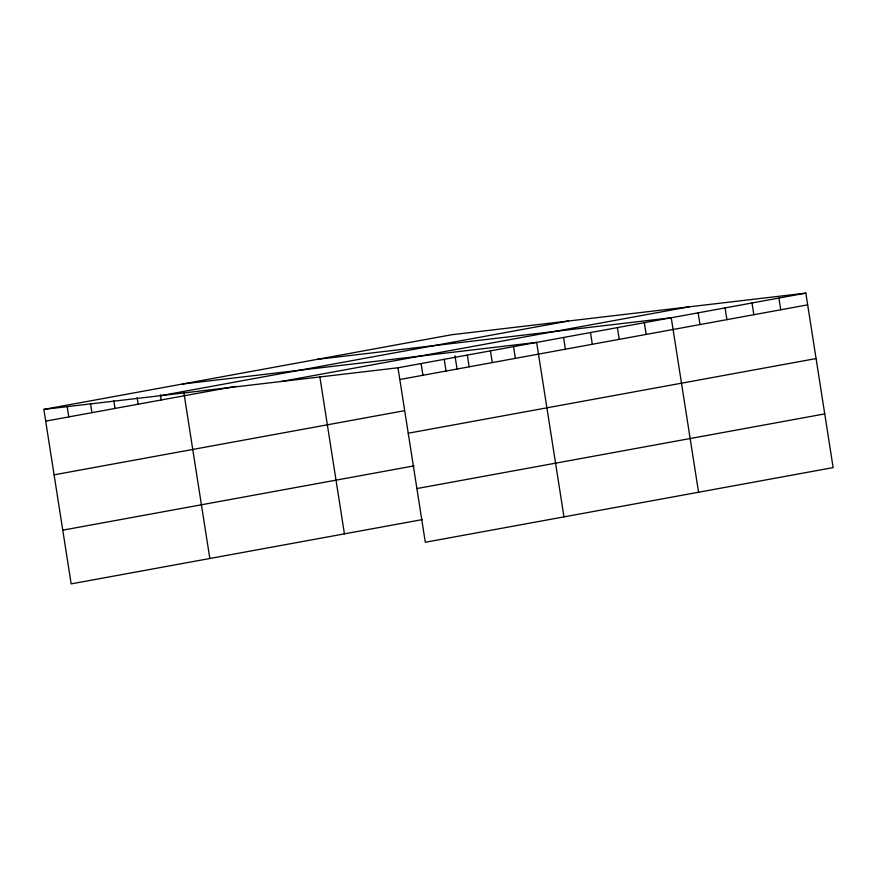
<?xml version="1.0" encoding="UTF-8"?>
<svg xmlns="http://www.w3.org/2000/svg" width="877" height="877" viewBox="0 0 877 877"><rect width="100%" height="100%" fill="white"/><g stroke="black" fill="none" stroke-linecap="round" stroke-linejoin="round"><path stroke-width="1.32" d="M43.85 409.395L451.688 334.74L805.831 293.126L833.15 467.605L425.312 542.26L397.983 367.781L43.85 409.395L71.169 583.874L422.484 519.568M160.71 395.659L568.559 321.004M45.692 421.124L235.496 386.384M281.122 381.517L688.96 306.862M397.983 367.781L805.831 293.126M399.824 379.511L807.662 304.856M54.1 474.83L404.067 410.776M408.233 433.216L816.07 358.561M62.76 530.168L414.076 465.862M416.904 488.555L824.742 413.9M317.101 359.373L671.245 317.759L698.563 492.238M182.515 384.016L536.647 342.392L563.977 516.871M778.908 298.048L780.749 309.789M751.995 302.982L753.825 314.711M725.071 307.904L726.912 319.645M698.158 312.837L699.999 324.567M644.321 322.692L646.163 334.422M617.408 327.614L619.239 339.355M590.484 332.547L592.326 344.277M563.571 337.47L565.413 349.199M513.538 346.623L515.38 358.364M490.429 350.855L492.271 362.596M467.32 355.086L469.162 366.827M454.999 355.876L457.103 369.305M444.211 359.318L446.042 371.048M421.103 363.549L422.933 375.279M319.787 376.485L344.431 533.852M183.742 391.833L209.833 558.496M160.425 394.76L161.247 399.978M137.108 397.687L138.127 404.209M113.791 400.614L115.019 408.441M90.484 403.541L91.91 412.672M67.167 406.468L68.801 416.904"/></g></svg>
